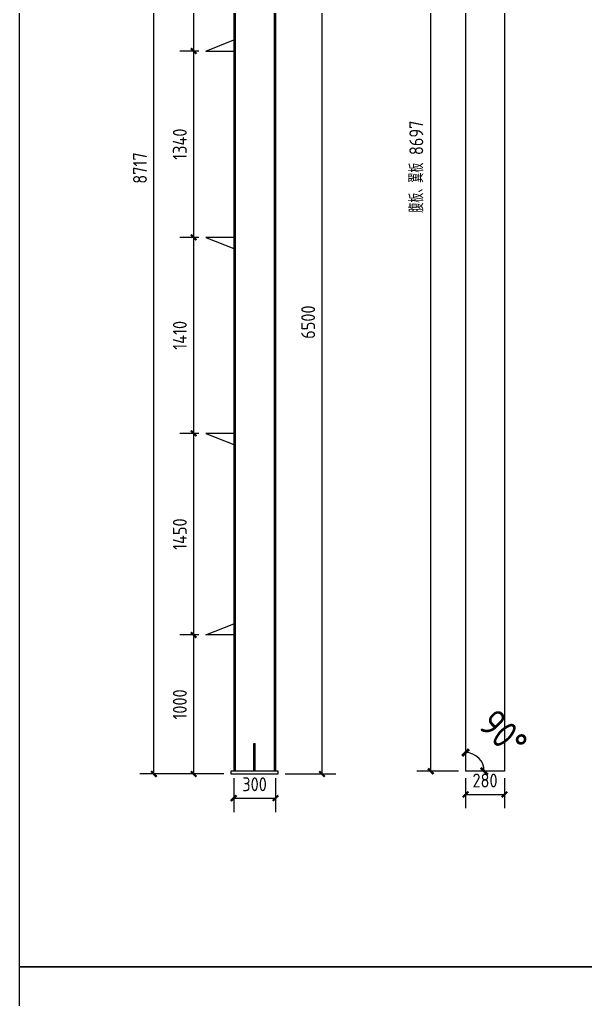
# Model space of a CAD drawing. Extents: x 411778 to 673094, y -11605 to 324395.
# Drawn here: x 432568 to 436640, y 122638 to 129685 of the extents above; entities that cross this region are included whole.
import ezdxf

# ---------------------------------------------------------------- set-up
doc = ezdxf.new("R2010")
doc.units = 0
doc.header["$LTSCALE"] = 1000
doc.header["$MEASUREMENT"] = 0
doc.styles.get("Standard").update_dxf_attribs({"font": 'gbenor.shx', "bigfont": 'gbcbig.shx'})
doc.dimstyles.get("Standard").update_dxf_attribs({"dimscale": 100, "dimtxt": 3.5, "dimasz": 1, "dimexe": 2.5, "dimexo": 3, "dimgap": 1.5, "dimtad": 1, "dimdec": 0, "dimzin": 0, "dimdsep": 46, "dimtxsty": 'Standard', "dimblk": 'ARCHTICK', "dimcen": 0.09, "dimadec": 0, "dimazin": 0, "dimtfac": 1, "dimtdec": 0, "dimtix": 1, "dimtmove": 2, "dimatfit": 3, "dimfxl": 1, "dimtolj": 1, "dimtzin": 0, "dimarcsym": 0})

# ---------------------------------------------------------------- blocks, each defined once
blk = doc.blocks.new('_ArchTick')
at = {"color": 0, "linetype": 'ByBlock', "const_width": 0.4}
blk.add_lwpolyline([(-0.5, -0.5), (0.5, 0.5)], dxfattribs=at)
blk = doc.blocks.new('*D3141')
at = {"color": 3, "lineweight": -2}
for p, q in [((433859.5, 125259), (433721.5, 125259)), ((433821.5, 124259), (433821.5, 125259)), ((434039.5, 124259), (433721.5, 124259))]:
    blk.add_line(p, q, dxfattribs=at)
at = {"layer": 'Defpoints', "color": 0}
for p in [(433821.5, 125259), (433909.5, 125259), (434089.5, 124259)]:
    blk.add_point(p, dxfattribs=at)
at = {"color": 3, "lineweight": -2, "xscale": 40, "yscale": 40, "zscale": 40}
for p, rotation in [((433821.5, 125259), 90), ((433821.5, 124259), 270)]:
    blk.add_blockref('_ArchTick', p, dxfattribs=dict(at, rotation=rotation))
at = {"color": 0, "insert": (433721.5, 124759), "char_height": 100, "attachment_point": 5, "rotation": 90}
blk.add_mtext('\\A1;1000', dxfattribs=at)
blk = doc.blocks.new('*D3142')
at = {"color": 3, "lineweight": -2}
for p, q in [((433859.5, 126709), (433721.5, 126709)), ((433821.5, 125259), (433821.5, 126709)), ((433859.5, 125259), (433721.5, 125259))]:
    blk.add_line(p, q, dxfattribs=at)
at = {"layer": 'Defpoints', "color": 0}
for p in [(433821.5, 126709), (433909.5, 126709), (433909.5, 125259)]:
    blk.add_point(p, dxfattribs=at)
at = {"color": 3, "lineweight": -2, "xscale": 40, "yscale": 40, "zscale": 40}
for p, rotation in [((433821.5, 126709), 90), ((433821.5, 125259), 270)]:
    blk.add_blockref('_ArchTick', p, dxfattribs=dict(at, rotation=rotation))
at = {"color": 0, "insert": (433721.5, 125984), "char_height": 100, "attachment_point": 5, "rotation": 90}
blk.add_mtext('\\A1;1450', dxfattribs=at)
blk = doc.blocks.new('*D3098')
at = {"color": 3, "lineweight": -2}
for p, q in [((434059.5, 132976), (433435, 132976)), ((433535, 124259), (433535, 132976)), ((434039.5, 124259), (433435, 124259))]:
    blk.add_line(p, q, dxfattribs=at)
at = {"layer": 'Defpoints', "color": 0}
for p in [(433535, 132976), (434109.5, 132976), (434089.5, 124259)]:
    blk.add_point(p, dxfattribs=at)
at = {"color": 3, "lineweight": -2, "xscale": 40, "yscale": 40, "zscale": 40}
for p, rotation in [((433535, 132976), 90), ((433535, 124259), 270)]:
    blk.add_blockref('_ArchTick', p, dxfattribs=dict(at, rotation=rotation))
at = {"color": 0, "insert": (433435, 128617.5), "char_height": 100, "attachment_point": 5, "rotation": 90}
blk.add_mtext('\\A1;8717', dxfattribs=at)
blk = doc.blocks.new('*D3144')
at = {"color": 3, "lineweight": -2}
for p, q in [((434449.5, 130759), (434845, 130759)), ((434745, 124259), (434745, 130759)), ((434479.5, 124259), (434845, 124259))]:
    blk.add_line(p, q, dxfattribs=at)
at = {"layer": 'Defpoints', "color": 0}
for p in [(434399.5, 130759), (434745, 130759), (434429.5, 124259)]:
    blk.add_point(p, dxfattribs=at)
at = {"color": 3, "lineweight": -2, "xscale": 40, "yscale": 40, "zscale": 40}
for p, rotation in [((434745, 130759), 90), ((434745, 124259), 270)]:
    blk.add_blockref('_ArchTick', p, dxfattribs=dict(at, rotation=rotation))
at = {"color": 0, "insert": (434645, 127509), "char_height": 100, "attachment_point": 5, "rotation": 90}
blk.add_mtext('\\A1;6500', dxfattribs=at)
blk = doc.blocks.new('*D3146')
at = {"color": 3, "lineweight": -2}
for p, q in [((435728, 132976), (435427, 132976)), ((435527, 124279), (435527, 132976)), ((435728, 124279), (435427, 124279))]:
    blk.add_line(p, q, dxfattribs=at)
at = {"layer": 'Defpoints', "color": 0}
for p in [(435527, 132976), (435778, 132976), (435778, 124279)]:
    blk.add_point(p, dxfattribs=at)
at = {"color": 3, "lineweight": -2, "xscale": 40, "yscale": 40, "zscale": 40}
for p, rotation in [((435527, 132976), 90), ((435527, 124279), 270)]:
    blk.add_blockref('_ArchTick', p, dxfattribs=dict(at, rotation=rotation))
at = {"color": 0, "insert": (435423.7, 128627.5), "char_height": 100, "attachment_point": 5, "rotation": 90}
blk.add_mtext('\\A1;腹板、翼板 8697', dxfattribs=at)
blk = doc.blocks.new('*D3147')
at = {"color": 3, "lineweight": -2}
for p, q in [((435778, 124229), (435778, 124012)), ((436058, 124229), (436058, 124012)), ((435778, 124112), (436058, 124112))]:
    blk.add_line(p, q, dxfattribs=at)
at = {"layer": 'Defpoints', "color": 0}
for p in [(435778, 124279), (436058, 124279), (436058, 124112)]:
    blk.add_point(p, dxfattribs=at)
at = {"color": 3, "lineweight": -2, "xscale": 40, "yscale": 40, "zscale": 40, "rotation": 180}
blk.add_blockref('_ArchTick', (435778, 124112), dxfattribs=at)
at = {"color": 3, "lineweight": -2, "xscale": 40, "yscale": 40, "zscale": 40}
blk.add_blockref('_ArchTick', (436058, 124112), dxfattribs=at)
at = {"color": 0, "insert": (435918, 124212), "char_height": 100, "attachment_point": 5}
blk.add_mtext('\\A1;280', dxfattribs=at)
blk = doc.blocks.new('*D3148')
at = {"color": 3, "lineweight": -2}
for p, q in [((434109.5, 124229), (434109.5, 123985)), ((434409.5, 124229), (434409.5, 123985)), ((434109.5, 124085), (434409.5, 124085))]:
    blk.add_line(p, q, dxfattribs=at)
at = {"layer": 'Defpoints', "color": 0}
for p in [(434109.5, 124279), (434409.5, 124279), (434409.5, 124085)]:
    blk.add_point(p, dxfattribs=at)
at = {"color": 3, "lineweight": -2, "xscale": 40, "yscale": 40, "zscale": 40, "rotation": 180}
blk.add_blockref('_ArchTick', (434109.5, 124085), dxfattribs=at)
at = {"color": 3, "lineweight": -2, "xscale": 40, "yscale": 40, "zscale": 40}
blk.add_blockref('_ArchTick', (434409.5, 124085), dxfattribs=at)
at = {"color": 0, "insert": (434259.5, 124185), "char_height": 100, "attachment_point": 5}
blk.add_mtext('\\A1;300', dxfattribs=at)
blk = doc.blocks.new('*D3175')
at = {"color": 0, "lineweight": -2}
blk.add_arc((435778, 132976), 243.1, 270, 0, dxfattribs=at)
at = {"layer": 'Defpoints', "color": 0}
for p in [(435778, 132976), (435778, 132976), (436058, 132976), (435899.5, 132765.5), (435778, 124279)]:
    blk.add_point(p, dxfattribs=at)
at = {"color": 0, "lineweight": -2, "xscale": 50, "yscale": 50, "zscale": 50}
for p, rotation in [((436021.1, 132976), 90.0000000000084), ((435778, 132732.9), 179.9999999999999)]:
    blk.add_blockref('_ArchTick', p, dxfattribs=dict(at, rotation=rotation))
at = {"color": 0, "insert": (435773.1, 132980.9), "char_height": 200, "attachment_point": 5, "rotation": 45}
blk.add_mtext('\\A1;90°', dxfattribs=at)
blk = doc.blocks.new('*D3176')
at = {"color": 0, "lineweight": -2}
blk.add_arc((435778, 124279), 134.1, 360, 90, dxfattribs=at)
at = {"layer": 'Defpoints', "color": 0}
for p in [(435778, 132976), (435894.1, 124346.1), (435778, 124279), (435778, 124279), (436058, 124279)]:
    blk.add_point(p, dxfattribs=at)
at = {"color": 0, "lineweight": -2, "xscale": 50, "yscale": 50, "zscale": 50}
for p, rotation in [((435778, 124413.1), 180.0000000000002), ((435912.1, 124279), 269.9999999999916)]:
    blk.add_blockref('_ArchTick', p, dxfattribs=dict(at, rotation=rotation))
at = {"color": 0, "insert": (436049.6, 124550.6), "char_height": 200, "attachment_point": 5, "rotation": 315}
blk.add_mtext('\\A1;90°', dxfattribs=at)
blk = doc.blocks.new('*D3111')
at = {"color": 3, "lineweight": -2}
for p, q in [((433859.5, 128119), (433721.5, 128119)), ((433821.5, 126709), (433821.5, 128119)), ((433859.5, 126709), (433721.5, 126709))]:
    blk.add_line(p, q, dxfattribs=at)
at = {"layer": 'Defpoints', "color": 0}
for p in [(433821.5, 128119), (433909.5, 128119), (433909.5, 126709)]:
    blk.add_point(p, dxfattribs=at)
at = {"color": 3, "lineweight": -2, "xscale": 40, "yscale": 40, "zscale": 40}
for p, rotation in [((433821.5, 128119), 90), ((433821.5, 126709), 270)]:
    blk.add_blockref('_ArchTick', p, dxfattribs=dict(at, rotation=rotation))
at = {"color": 0, "insert": (433721.5, 127414), "char_height": 100, "attachment_point": 5, "rotation": 90}
blk.add_mtext('\\A1;1410', dxfattribs=at)
blk = doc.blocks.new('*D3112')
at = {"color": 3, "lineweight": -2}
for p, q in [((433859.5, 129459), (433721.5, 129459)), ((433821.5, 128119), (433821.5, 129459)), ((433859.5, 128119), (433721.5, 128119))]:
    blk.add_line(p, q, dxfattribs=at)
at = {"layer": 'Defpoints', "color": 0}
for p in [(433821.5, 129459), (433909.5, 129459), (433909.5, 128119)]:
    blk.add_point(p, dxfattribs=at)
at = {"color": 3, "lineweight": -2, "xscale": 40, "yscale": 40, "zscale": 40}
for p, rotation in [((433821.5, 129459), 90), ((433821.5, 128119), 270)]:
    blk.add_blockref('_ArchTick', p, dxfattribs=dict(at, rotation=rotation))
at = {"color": 0, "insert": (433721.5, 128789), "char_height": 100, "attachment_point": 5, "rotation": 90}
blk.add_mtext('\\A1;1340', dxfattribs=at)
blk = doc.blocks.new('*D3113')
at = {"color": 3, "lineweight": -2}
for p, q in [((433859.5, 130489), (433721.5, 130489)), ((433821.5, 129459), (433821.5, 130489)), ((433859.5, 129459), (433721.5, 129459))]:
    blk.add_line(p, q, dxfattribs=at)
at = {"layer": 'Defpoints', "color": 0}
for p in [(433821.5, 130489), (433909.5, 130489), (433909.5, 129459)]:
    blk.add_point(p, dxfattribs=at)
at = {"color": 3, "lineweight": -2, "xscale": 40, "yscale": 40, "zscale": 40}
for p, rotation in [((433821.5, 130489), 90), ((433821.5, 129459), 270)]:
    blk.add_blockref('_ArchTick', p, dxfattribs=dict(at, rotation=rotation))
at = {"color": 0, "insert": (433721.5, 129974), "char_height": 100, "attachment_point": 5, "rotation": 90}
blk.add_mtext('\\A1;1030', dxfattribs=at)

msp = doc.modelspace()

# ---------------------------------------------------------------- linework, layer by layer
for p, q in [((434109.5, 132976), (434109.5, 124279)), ((434119.5, 132976), (434119.5, 124279)), ((434399.5, 132976), (434399.5, 124279)), ((434409.5, 132976), (434409.5, 124279)), ((435778, 132976), (435778, 124279)), ((436058, 132976), (436058, 124279)), ((433909.5, 129459), (434109.5, 129539)), ((433909.5, 129459), (434109.5, 129459)), ((434109.5, 128119), (433909.5, 128119)), ((433909.5, 128119), (434109.5, 128039)), ((434109.5, 126709), (433909.5, 126709)), ((433909.5, 126709), (434109.5, 126629)), ((433909.5, 125259), (434109.5, 125339)), ((434109.5, 125259), (433909.5, 125259)), ((434254.5, 124279), (434254.5, 124479)), ((434254.5, 124479), (434264.5, 124479)), ((434264.5, 124279), (434264.5, 124479)), ((434429.5, 124279), (434089.5, 124279)), ((434089.5, 124279), (434089.5, 124259)), ((434089.5, 124259), (434429.5, 124259)), ((434429.5, 124259), (434429.5, 124279)), ((436058, 124279), (435778, 124279))]:
    msp.add_line(p, q)
for points in [[(432568.5, 134753), (440968.5, 134753), (440968.5, 122873), (432568.5, 122873)], [(432568.5, 122873), (440968.5, 122873), (440968.5, 110993), (432568.5, 110993)]]:
    msp.add_lwpolyline(points, close=True)

# ---------------------------------------------------------------- dimensions: what is measured, and where the dimension line sits
at = {"color": 1}
for base, line1, line2, picture, middle in [((435899.5, 132765.5), ((435778, 132976), (435778, 124279)), ((436058, 132976), (435778, 132976)), '*D3175', (435773.1, 132980.9)), ((435894.1, 124346.1), ((436058, 124279), (435778, 124279)), ((435778, 132976), (435778, 124279)), '*D3176', (436049.6, 124550.6))]:
    dim = msp.add_angular_dim_2l(base=base, line1=line1, line2=line2, dimstyle='Standard', override={"dimtxt": 2, "dimasz": 0.5}, dxfattribs=at)
    dim.commit()
    dim.dimension.update_dxf_attribs({"geometry": picture, "text_midpoint": middle})
for base, p1, p2, picture, middle in [((433535, 132976), (434089.5, 124259), (434109.5, 132976), '*D3098', (433435, 128617.5)), ((434745, 130759), (434429.5, 124259), (434399.5, 130759), '*D3144', (434645, 127509)), ((433821.5, 130489), (433909.5, 129459), (433909.5, 130489), '*D3113', (433721.5, 129974)), ((433821.5, 129459), (433909.5, 128119), (433909.5, 129459), '*D3112', (433721.5, 128789)), ((433821.5, 128119), (433909.5, 126709), (433909.5, 128119), '*D3111', (433721.5, 127414)), ((433821.5, 126709), (433909.5, 125259), (433909.5, 126709), '*D3142', (433721.5, 125984)), ((433821.5, 125259), (434089.5, 124259), (433909.5, 125259), '*D3141', (433721.5, 124759))]:
    dim = msp.add_linear_dim(base=base, p1=p1, p2=p2, angle=90, dimstyle='Standard', override={"dimtxt": 1, "dimasz": 0.4, "dimexe": 1, "dimexo": 0.5, "dimgap": 0.5, "dimclrd": 3, "dimclre": 3})
    dim.commit()
    dim.dimension.update_dxf_attribs({"geometry": picture, "text_midpoint": middle})
dim = msp.add_aligned_dim(p1=(435778, 124279), p2=(435778, 132976), distance=251, text='腹板、翼板 8697', dimstyle='Standard', override={"dimtxt": 1, "dimasz": 0.4, "dimexe": 1, "dimexo": 0.5, "dimgap": 0.5, "dimclrd": 3, "dimclre": 3})
dim.commit()
dim.dimension.update_dxf_attribs({"geometry": '*D3146', "text_midpoint": (435423.7, 128627.5)})
dim = msp.add_linear_dim(base=(434409.5, 124085), p1=(434109.5, 124279), p2=(434409.5, 124279), dimstyle='Standard', override={"dimtxt": 1, "dimasz": 0.4, "dimexe": 1, "dimexo": 0.5, "dimgap": 0.5, "dimclrd": 3, "dimclre": 3})
dim.commit()
dim.dimension.update_dxf_attribs({"geometry": '*D3148', "text_midpoint": (434259.5, 124185)})
dim = msp.add_aligned_dim(p1=(435778, 124279), p2=(436058, 124279), distance=-167, dimstyle='Standard', override={"dimtxt": 1, "dimasz": 0.4, "dimexe": 1, "dimexo": 0.5, "dimgap": 0.5, "dimclrd": 3, "dimclre": 3})
dim.commit()
dim.dimension.update_dxf_attribs({"geometry": '*D3147', "text_midpoint": (435918, 124212)})

doc.saveas('drawing.dxf')
